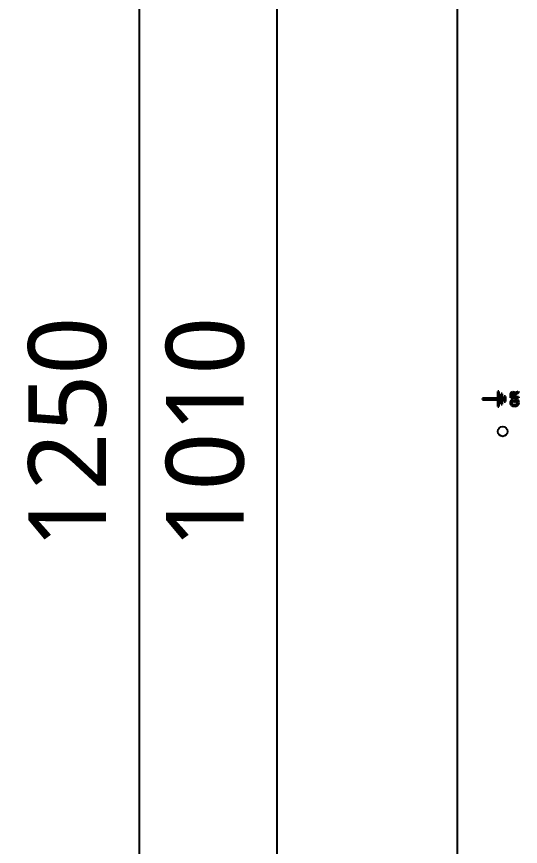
# Model space of a CAD drawing. Header units: millimetres. Extents: x 10297564 to 11610295, y -9287743 to -8409454.
# Drawn here: x 10420593 to 10423833, y -9093088 to -9087753 of the extents above; entities that cross this region are included whole.
import ezdxf

# ---------------------------------------------------------------- set-up
doc = ezdxf.new("R2010")
doc.units = ezdxf.units.MM
doc.header["$LTSCALE"] = 100
doc.layers.add('E1', color=1, linetype='Continuous')
doc.layers.add('Layer 1', color=7, linetype='Continuous')
doc.styles.add('HL-S1', font='DotumChe.ttf')
doc.styles.add('MG', font='malgun.ttf')
doc.dimstyles.new('HL-100', dxfattribs={"dimscale": 100, "dimtxt": 3, "dimasz": 4, "dimexe": 2, "dimexo": 2, "dimgap": 1, "dimtad": 1, "dimdec": 0, "dimzin": 0, "dimlunit": 6, "dimtxsty": 'HL-S1', "dimblk": 'DOTSMALL', "dimcen": 4, "dimdle": 2, "dimclrd": 256, "dimclre": 256, "dimclrt": 4, "dimazin": 0, "dimtfac": 1, "dimtdec": 0, "dimtix": 1, "dimtmove": 2, "dimatfit": 3, "dimldrblk": 'DOTSMALL', "dimfxl": 1.5, "dimtolj": 1, "dimtzin": 0, "dimlwd": -1, "dimlwe": -1, "dimarcsym": 0})

# ---------------------------------------------------------------- blocks, each defined once
blk = doc.blocks.new('*D75')
at = {"layer": 'defpoints', "color": 0, "transparency": 16777216}
for p in [(10439230.2, -9073249.8), (10439230.2, -9073249.8), (10423426.7, -9107604.7)]:
    blk.add_point(p, dxfattribs=at)
at = {"layer": 'E1', "color": 1, "transparency": 16777216}
for p, q in [((10439593.6, -9073417), (10439593.6, -9073417)), ((10423593.8, -9107241.3), (10439063, -9073613.2)), ((10423790.1, -9107771.8), (10423790.1, -9107771.8))]:
    blk.add_line(p, q, dxfattribs=at)
for points in [[(10439002.4, -9073585.4), (10439123.6, -9073641.1), (10439230.2, -9073249.8)], [(10423533.3, -9107213.4), (10423654.4, -9107269.1), (10423426.7, -9107604.7)]]:
    blk.add_solid(points, dxfattribs=at)
at = {"layer": 'E1', "color": 7, "transparency": 16777216, "insert": (10430911.1, -9090235.3), "char_height": 500, "attachment_point": 5, "rotation": 65.2972, "style": 'MG'}
blk.add_mtext('\\A1;2711.1', dxfattribs=at)
blk = doc.blocks.new('_DotSmall')
at = {"color": 0, "linetype": 'ByBlock', "const_width": 0.5}
blk.add_lwpolyline([(-0.0625, 0, 1), (0.0625, 0, 1)], format="xyb", close=True, dxfattribs=at)
blk = doc.blocks.new('*D72')
at = {"layer": 'defpoints', "color": 0, "transparency": 16777216}
for p in [(10423656.8, -9083383.3), (10422266.8, -9097471.2), (10423656.8, -9097471.2)]:
    blk.add_point(p, dxfattribs=at)
at = {"layer": 'E1', "color": 1, "transparency": 16777216}
for p, q in [((10423256.8, -9083383.3), (10421866.8, -9083383.3)), ((10422266.8, -9083783.3), (10422266.8, -9097071.2)), ((10423256.8, -9097471.2), (10421866.8, -9097471.2))]:
    blk.add_line(p, q, dxfattribs=at)
for points in [[(10422200.1, -9083783.3), (10422333.5, -9083783.3), (10422266.8, -9083383.3)], [(10422200.1, -9097071.2), (10422333.5, -9097071.2), (10422266.8, -9097471.2)]]:
    blk.add_solid(points, dxfattribs=at)
at = {"layer": 'E1', "color": 7, "transparency": 16777216, "insert": (10421807.1, -9090427.3), "char_height": 500, "attachment_point": 5, "rotation": 90, "style": 'MG'}
blk.add_mtext('\\A1;1010', dxfattribs=at)
blk = doc.blocks.new('*D73')
at = {"layer": 'defpoints', "color": 0, "transparency": 16777216}
for p in [(10423656.8, -9081709.5), (10421381, -9099145), (10423656.8, -9099145)]:
    blk.add_point(p, dxfattribs=at)
at = {"layer": 'E1', "color": 1, "transparency": 16777216}
for p, q in [((10423256.8, -9081709.5), (10420981, -9081709.5)), ((10421381, -9082109.5), (10421381, -9098745)), ((10423256.8, -9099145), (10420981, -9099145))]:
    blk.add_line(p, q, dxfattribs=at)
for points in [[(10421314.4, -9082109.5), (10421447.7, -9082109.5), (10421381, -9081709.5)], [(10421314.4, -9098745), (10421447.7, -9098745), (10421381, -9099145)]]:
    blk.add_solid(points, dxfattribs=at)
at = {"layer": 'E1', "color": 7, "transparency": 16777216, "insert": (10420921.3, -9090427.3), "char_height": 500, "attachment_point": 5, "rotation": 90, "style": 'MG'}
blk.add_mtext('\\A1;1250', dxfattribs=at)

msp = doc.modelspace()

# ---------------------------------------------------------------- linework, layer by layer
msp.add_line((10423426.7, -9073235.9), (10423426.7, -9107604.7))
msp.add_circle((10423719.6, -9090420.2), 31.4)
at = {"layer": 'Layer 1', "color": 7, "lineweight": 35}
for points in [[(10423695.3, -9090162.2), (10423687.4, -9090162.2)], [(10423687.4, -9090162.2), (10423687.4, -9090207.6)], [(10423695.3, -9090259.8), (10423695.3, -9090162.2)], [(10423709.1, -9090178), (10423709.1, -9090244.1)], [(10423716, -9090178), (10423709.1, -9090178)], [(10423716, -9090244.1), (10423716, -9090178)], [(10423729.8, -9090194.3), (10423729.8, -9090227.8)], [(10423736.7, -9090194.3), (10423729.8, -9090194.3)], [(10423736.7, -9090227.8), (10423736.7, -9090194.3)], [(10423772.3, -9090181.9), (10423772.3, -9090175), (10423775.2, -9090169.1), (10423780.1, -9090167.1), (10423785.1, -9090166.1)], [(10423772.3, -9090203.6), (10423772.3, -9090181.9)], [(10423785.1, -9090173), (10423781.1, -9090174), (10423779.2, -9090176), (10423777.2, -9090181.9)], [(10423777.2, -9090181.9), (10423777.2, -9090196.7)], [(10423777.2, -9090196.7), (10423793, -9090196.7)], [(10423785.1, -9090166.1), (10423791, -9090167.1), (10423794.9, -9090170.1), (10423797.9, -9090179)], [(10423793, -9090183.9), (10423793, -9090179), (10423791, -9090175), (10423788, -9090173), (10423785.1, -9090173)], [(10423793, -9090196.7), (10423793, -9090183.9)], [(10423797.9, -9090179), (10423798.9, -9090177), (10423800.9, -9090175)], [(10423810.7, -9090176), (10423802.8, -9090180.9), (10423800.9, -9090182.9), (10423798.9, -9090185.9)], [(10423798.9, -9090185.9), (10423798.9, -9090187.8), (10423798.9, -9090189.8)], [(10423798.9, -9090189.8), (10423798.9, -9090196.7)], [(10423798.9, -9090196.7), (10423820.6, -9090196.7)], [(10423800.9, -9090175), (10423803.8, -9090172.1), (10423806.8, -9090170.1)], [(10423806.8, -9090170.1), (10423820.6, -9090162.2)], [(10423820.6, -9090170.1), (10423810.7, -9090176)], [(10423820.6, -9090162.2), (10423820.6, -9090170.1)], [(10423820.6, -9090196.7), (10423820.6, -9090203.6)], [(10423589.8, -9090207.6), (10423589.8, -9090214.5)], [(10423687.4, -9090207.6), (10423589.8, -9090207.6)], [(10423589.8, -9090214.5), (10423687.4, -9090214.5)], [(10423687.4, -9090214.5), (10423687.4, -9090259.8)], [(10423709.1, -9090244.1), (10423716, -9090244.1)], [(10423729.8, -9090227.8), (10423736.7, -9090227.8)], [(10423771.3, -9090234.2), (10423772.3, -9090227.3), (10423775.2, -9090220.4), (10423780.1, -9090216.4), (10423786.1, -9090214.5)], [(10423796.9, -9090258.9), (10423786.1, -9090256.9), (10423776.2, -9090251), (10423772.3, -9090243.1), (10423771.3, -9090234.2)], [(10423820.6, -9090203.6), (10423772.3, -9090203.6)], [(10423787, -9090220.4), (10423782.1, -9090222.4), (10423779.2, -9090226.3), (10423777.2, -9090234.2)], [(10423777.2, -9090234.2), (10423777.2, -9090240.1), (10423780.1, -9090245), (10423783.1, -9090248), (10423786.1, -9090250)], [(10423786.1, -9090214.5), (10423787, -9090220.4)], [(10423786.1, -9090250), (10423792, -9090251), (10423795.9, -9090251.9)], [(10423795.9, -9090233.2), (10423795.9, -9090213.5)], [(10423795.9, -9090213.5), (10423813.7, -9090213.5)], [(10423800.9, -9090233.2), (10423795.9, -9090233.2)], [(10423795.9, -9090251.9), (10423804.8, -9090251), (10423811.7, -9090246), (10423814.7, -9090241.1), (10423815.6, -9090234.2)], [(10423821.6, -9090234.2), (10423819.6, -9090245), (10423812.7, -9090253.9), (10423804.8, -9090257.9), (10423796.9, -9090258.9)], [(10423810.7, -9090220.4), (10423800.9, -9090220.4)], [(10423800.9, -9090220.4), (10423800.9, -9090233.2)], [(10423815.6, -9090234.2), (10423813.7, -9090226.3), (10423810.7, -9090220.4)], [(10423813.7, -9090213.5), (10423819.6, -9090224.3), (10423821.6, -9090234.2)], [(10423687.4, -9090259.8), (10423695.3, -9090259.8)]]:
    msp.add_lwpolyline(points, dxfattribs=at)

# ---------------------------------------------------------------- dimensions: what is measured, and where the dimension line sits
at = {"layer": 'E1'}
dim = msp.add_aligned_dim(p1=(10423426.7, -9107604.7), p2=(10439230.2, -9073249.8), distance=0, text='2711.1', dimstyle='HL-100', override={"dimscale": 200, "dimtxt": 2.5, "dimasz": 2, "dimtxsty": 'MG', "dimsah": 1, "dimclrd": 1, "dimclre": 1, "dimclrt": 7}, dxfattribs=at)
dim.commit()
dim.dimension.update_dxf_attribs({"geometry": '*D75', "text_midpoint": (10430911.1, -9090235.3)})
for base, p1, p2, text, picture, middle in [((10421381, -9099145), (10423656.8, -9081709.5), (10423656.8, -9099145), '1250', '*D73', (10420921.3, -9090427.3)), ((10422266.8, -9097471.2), (10423656.8, -9083383.3), (10423656.8, -9097471.2), '1010', '*D72', (10421807.1, -9090427.3))]:
    dim = msp.add_linear_dim(base=base, p1=p1, p2=p2, angle=90, text=text, dimstyle='HL-100', override={"dimscale": 200, "dimtxt": 2.5, "dimasz": 2, "dimtxsty": 'MG', "dimsah": 1, "dimclrd": 1, "dimclre": 1, "dimclrt": 7}, dxfattribs=at)
    dim.commit()
    dim.dimension.update_dxf_attribs({"geometry": picture, "text_midpoint": middle})

doc.saveas('drawing.dxf')
